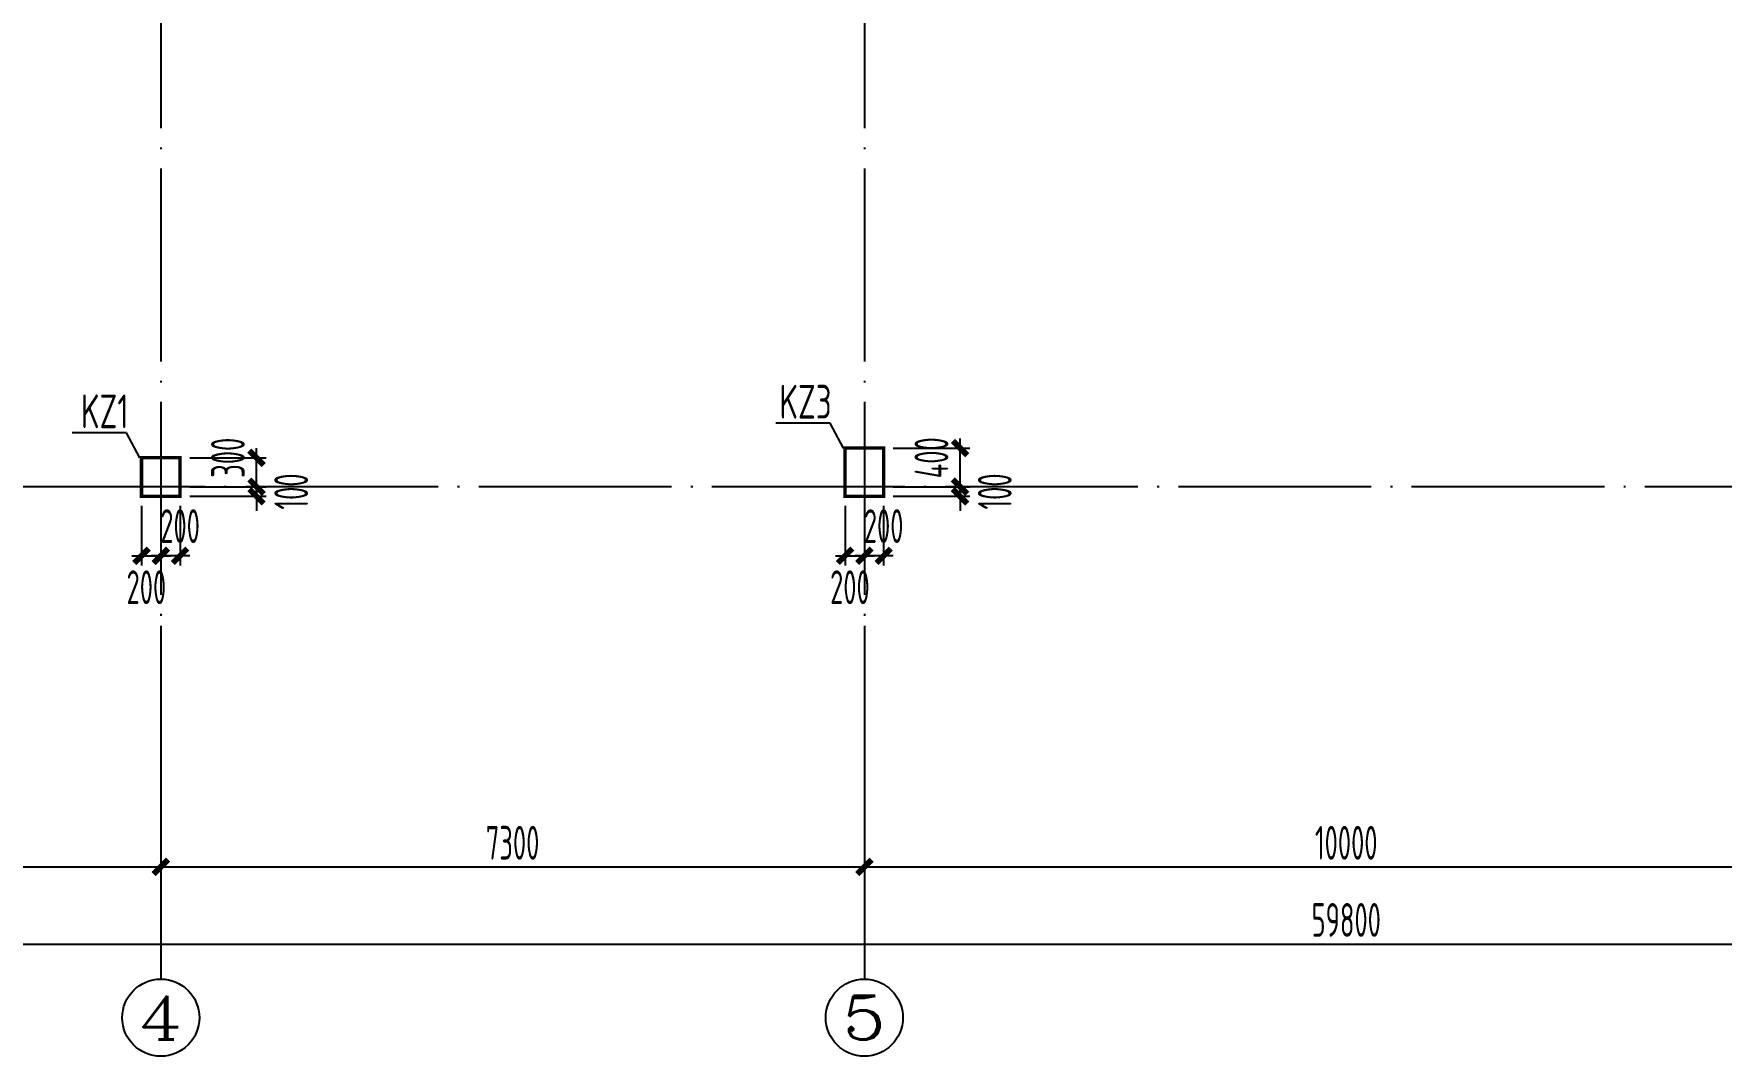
# Model space of a CAD drawing. Extents: x -472319 to -112444, y -516749 to -5704.
# Drawn here: x -400956 to -383447, y -482015 to -471409 of the extents above; entities that cross this region are included whole.
import ezdxf
from ezdxf.enums import TextEntityAlignment as Align

# ---------------------------------------------------------------- set-up
doc = ezdxf.new("R2010")
doc.units = 0
doc.header["$LTSCALE"] = 100
doc.header["$MEASUREMENT"] = 0
doc.linetypes.add('CENTER', pattern=[2, 1.25, -0.25, 0.25, -0.25])
doc.linetypes.add('DOTE', pattern=[2.42, 2, -0.2, 0.02, -0.2])
for name, color, linetype in [('AXIS', 3, 'Continuous'), ('AXIS_TEXT', 7, 'Continuous'), ('DOTE', 1, 'CENTER'), ('TEXT', 7, 'Continuous'), ('填充', 8, 'Continuous'), ('柱', 2, 'Continuous')]:
    doc.layers.add(name, color=color, linetype=linetype)
doc.styles.add('_TCH_AXIS', font='COMPLEX', dxfattribs={"bigfont": 'GBCBIG'})
doc.styles.add('COMPLEX', font='COMPLEX')
doc.styles.add('HZ', font='tssdeng.shx', dxfattribs={"width": 0.6, "height": 350, "bigfont": 'a.shx'})
doc.styles.add('TSSD_Dimension', font='Tssdeng.shx', dxfattribs={"width": 0.7, "bigfont": 'hztxt.shx'})
doc.dimstyles.new('DIMN', dxfattribs={"dimtxt": 350, "dimasz": 150, "dimexe": 100, "dimexo": 100, "dimgap": 75, "dimtad": 1, "dimdec": 0, "dimzin": 0, "dimdsep": 46, "dimtxsty": 'HZ', "dimblk": 'ARCHTICK', "dimcen": 0.09, "dimdle": 100, "dimclrd": 3, "dimclre": 3, "dimclrt": 7, "dimazin": 2, "dimtfac": 1, "dimtdec": 0, "dimtmove": 2, "dimatfit": 3, "dimldrblk": 'ARCHTICK', "dimfxl": 1, "dimtolj": 1, "dimtzin": 0, "dimarcsym": 0})

# ---------------------------------------------------------------- blocks, each defined once
blk = doc.blocks.new('_ArchTick')
at = {"color": 0, "linetype": 'ByBlock', "const_width": 0.4}
blk.add_lwpolyline([(-0.5, -0.5), (0.5, 0.5)], dxfattribs=at)
blk = doc.blocks.new('*D2414')
at = {"layer": 'AXIS', "color": 3, "lineweight": -2, "transparency": 16777216}
for p, q in [((-406938, -477651), (-406938, -480151)), ((-399638, -477651), (-399638, -480151)), ((-407038, -480051), (-399538, -480051))]:
    blk.add_line(p, q, dxfattribs=at)
at = {"layer": 'Defpoints', "color": 0, "transparency": 16777216}
for p in [(-406938, -477551), (-399638, -477551), (-399638, -480051)]:
    blk.add_point(p, dxfattribs=at)
at = {"layer": 'AXIS', "color": 3, "lineweight": -2, "transparency": 16777216, "xscale": 150, "yscale": 150, "zscale": 150, "rotation": 180}
blk.add_blockref('_ArchTick', (-406938, -480051), dxfattribs=at)
at = {"layer": 'AXIS', "color": 3, "lineweight": -2, "transparency": 16777216, "xscale": 150, "yscale": 150, "zscale": 150}
blk.add_blockref('_ArchTick', (-399638, -480051), dxfattribs=at)
at = {"layer": 'AXIS', "color": 7, "transparency": 16777216, "insert": (-403288, -479801), "char_height": 350, "attachment_point": 5, "style": 'HZ'}
blk.add_mtext('\\A1;7300', dxfattribs=at)
blk = doc.blocks.new('*D2415')
at = {"layer": 'AXIS', "color": 3, "lineweight": -2, "transparency": 16777216}
for p, q in [((-399638, -477651), (-399638, -480151)), ((-392338, -477651), (-392338, -480151)), ((-399738, -480051), (-392238, -480051))]:
    blk.add_line(p, q, dxfattribs=at)
at = {"layer": 'Defpoints', "color": 0, "transparency": 16777216}
for p in [(-399638, -477551), (-392338, -477551), (-392338, -480051)]:
    blk.add_point(p, dxfattribs=at)
at = {"layer": 'AXIS', "color": 3, "lineweight": -2, "transparency": 16777216, "xscale": 150, "yscale": 150, "zscale": 150, "rotation": 180}
blk.add_blockref('_ArchTick', (-399638, -480051), dxfattribs=at)
at = {"layer": 'AXIS', "color": 3, "lineweight": -2, "transparency": 16777216, "xscale": 150, "yscale": 150, "zscale": 150}
blk.add_blockref('_ArchTick', (-392338, -480051), dxfattribs=at)
at = {"layer": 'AXIS', "color": 7, "transparency": 16777216, "insert": (-395988, -479801), "char_height": 350, "attachment_point": 5, "style": 'HZ'}
blk.add_mtext('\\A1;7300', dxfattribs=at)
blk = doc.blocks.new('*D2416')
at = {"layer": 'AXIS', "color": 3, "lineweight": -2, "transparency": 16777216}
for p, q in [((-392338, -477651), (-392338, -480151)), ((-382338, -477651), (-382338, -480151)), ((-392438, -480051), (-382238, -480051))]:
    blk.add_line(p, q, dxfattribs=at)
at = {"layer": 'Defpoints', "color": 0, "transparency": 16777216}
for p in [(-392338, -477551), (-382338, -477551), (-382338, -480051)]:
    blk.add_point(p, dxfattribs=at)
at = {"layer": 'AXIS', "color": 3, "lineweight": -2, "transparency": 16777216, "xscale": 150, "yscale": 150, "zscale": 150, "rotation": 180}
blk.add_blockref('_ArchTick', (-392338, -480051), dxfattribs=at)
at = {"layer": 'AXIS', "color": 3, "lineweight": -2, "transparency": 16777216, "xscale": 150, "yscale": 150, "zscale": 150}
blk.add_blockref('_ArchTick', (-382338, -480051), dxfattribs=at)
at = {"layer": 'AXIS', "color": 7, "transparency": 16777216, "insert": (-387338, -479801), "char_height": 350, "attachment_point": 5, "style": 'HZ'}
blk.add_mtext('\\A1;10000', dxfattribs=at)
blk = doc.blocks.new('*D2421')
at = {"layer": 'AXIS', "color": 3, "lineweight": -2, "transparency": 16777216}
for p, q in [((-417238, -477651), (-417238, -480951)), ((-357438, -477651), (-357438, -480951)), ((-417338, -480851), (-357338, -480851))]:
    blk.add_line(p, q, dxfattribs=at)
at = {"layer": 'Defpoints', "color": 0, "transparency": 16777216}
for p in [(-417238, -477551), (-357438, -477551), (-357438, -480851)]:
    blk.add_point(p, dxfattribs=at)
at = {"layer": 'AXIS', "color": 3, "lineweight": -2, "transparency": 16777216, "xscale": 150, "yscale": 150, "zscale": 150, "rotation": 180}
blk.add_blockref('_ArchTick', (-417238, -480851), dxfattribs=at)
at = {"layer": 'AXIS', "color": 3, "lineweight": -2, "transparency": 16777216, "xscale": 150, "yscale": 150, "zscale": 150}
blk.add_blockref('_ArchTick', (-357438, -480851), dxfattribs=at)
at = {"layer": 'AXIS', "color": 7, "transparency": 16777216, "insert": (-387338, -480601), "char_height": 350, "attachment_point": 5, "style": 'HZ'}
blk.add_mtext('\\A1;59800', dxfattribs=at)
blk = doc.blocks.new('_AXISO')
blk.add_circle((0, 0), 0.5)
at = {"layer": 'AXIS_TEXT', "style": 'COMPLEX', "width": 1.041667}
blk.add_attdef('A', text='', height=0.56, dxfattribs=at).set_placement((-0.25, -0.28), (0.25, -0.28), align=Align.FIT)
blk = doc.blocks.new('*D2279')
at = {"layer": 'Defpoints', "color": 0, "transparency": 16777216}
for p in [(-392138, -476107), (-392138, -476207), (-391345, -476207)]:
    blk.add_point(p, dxfattribs=at)
at = {"layer": '填充', "color": 3, "lineweight": -2, "transparency": 16777216}
for p, q in [((-391345, -476107), (-391345, -475957)), ((-392038, -476107), (-391245, -476107)), ((-392038, -476207), (-391245, -476207)), ((-391345, -476107), (-391345, -476207)), ((-391345, -476207), (-391345, -476357))]:
    blk.add_line(p, q, dxfattribs=at)
at = {"layer": '填充', "color": 3, "lineweight": -2, "transparency": 16777216, "xscale": 150, "yscale": 150, "zscale": 150}
for p, rotation in [((-391345, -476107), 270), ((-391345, -476207), 90)]:
    blk.add_blockref('_ArchTick', p, dxfattribs=dict(at, rotation=rotation))
at = {"layer": '填充', "color": 7, "transparency": 16777216, "insert": (-390985, -476157), "char_height": 350, "attachment_point": 5, "rotation": 90, "style": 'HZ'}
blk.add_mtext('\\A1;100', dxfattribs=at)
blk = doc.blocks.new('*D2280')
at = {"layer": 'Defpoints', "color": 0, "transparency": 16777216}
for p in [(-392138, -475707), (-391345, -475707), (-392138, -476107)]:
    blk.add_point(p, dxfattribs=at)
at = {"layer": '填充', "color": 3, "lineweight": -2, "transparency": 16777216}
for p, q in [((-392038, -475707), (-391245, -475707)), ((-391345, -476207), (-391345, -475607)), ((-392038, -476107), (-391245, -476107))]:
    blk.add_line(p, q, dxfattribs=at)
at = {"layer": '填充', "color": 3, "lineweight": -2, "transparency": 16777216, "xscale": 150, "yscale": 150, "zscale": 150}
for p, rotation in [((-391345, -475707), 90), ((-391345, -476107), 270)]:
    blk.add_blockref('_ArchTick', p, dxfattribs=dict(at, rotation=rotation))
at = {"layer": '填充', "color": 7, "transparency": 16777216, "insert": (-391642, -475807), "char_height": 350, "attachment_point": 5, "rotation": 90, "style": 'HZ'}
blk.add_mtext('\\A1;400', dxfattribs=at)
blk = doc.blocks.new('*D2281')
at = {"layer": 'Defpoints', "color": 0, "transparency": 16777216}
for p in [(-392538, -476207), (-392338, -476207), (-392338, -476824)]:
    blk.add_point(p, dxfattribs=at)
at = {"layer": '填充', "color": 3, "lineweight": -2, "transparency": 16777216}
for p, q in [((-392538, -476307), (-392538, -476924)), ((-392338, -476307), (-392338, -476924)), ((-392638, -476824), (-392238, -476824))]:
    blk.add_line(p, q, dxfattribs=at)
at = {"layer": '填充', "color": 3, "lineweight": -2, "transparency": 16777216, "xscale": 150, "yscale": 150, "zscale": 150, "rotation": 180}
blk.add_blockref('_ArchTick', (-392538, -476824), dxfattribs=at)
at = {"layer": '填充', "color": 3, "lineweight": -2, "transparency": 16777216, "xscale": 150, "yscale": 150, "zscale": 150}
blk.add_blockref('_ArchTick', (-392338, -476824), dxfattribs=at)
at = {"layer": '填充', "color": 7, "transparency": 16777216, "insert": (-392488, -477150), "char_height": 350, "attachment_point": 5, "style": 'HZ'}
blk.add_mtext('\\A1;200', dxfattribs=at)
blk = doc.blocks.new('*D2282')
at = {"layer": 'Defpoints', "color": 0, "transparency": 16777216}
for p in [(-392338, -476207), (-392138, -476207), (-392338, -476824)]:
    blk.add_point(p, dxfattribs=at)
at = {"layer": '填充', "color": 3, "lineweight": -2, "transparency": 16777216}
for p, q in [((-392338, -476307), (-392338, -476924)), ((-392138, -476307), (-392138, -476924)), ((-392038, -476824), (-392438, -476824))]:
    blk.add_line(p, q, dxfattribs=at)
at = {"layer": '填充', "color": 3, "lineweight": -2, "transparency": 16777216, "xscale": 150, "yscale": 150, "zscale": 150, "rotation": 180}
blk.add_blockref('_ArchTick', (-392338, -476824), dxfattribs=at)
at = {"layer": '填充', "color": 3, "lineweight": -2, "transparency": 16777216, "xscale": 150, "yscale": 150, "zscale": 150}
blk.add_blockref('_ArchTick', (-392138, -476824), dxfattribs=at)
at = {"layer": '填充', "color": 7, "transparency": 16777216, "insert": (-392138, -476516), "char_height": 350, "attachment_point": 5, "style": 'HZ'}
blk.add_mtext('\\A1;200', dxfattribs=at)
blk = doc.blocks.new('*D2347')
at = {"layer": 'Defpoints', "color": 0, "transparency": 16777216}
for p in [(-399438, -476107), (-399438, -476207), (-398645, -476207)]:
    blk.add_point(p, dxfattribs=at)
at = {"layer": '填充', "color": 3, "lineweight": -2, "transparency": 16777216}
for p, q in [((-398645, -476107), (-398645, -475957)), ((-399338, -476107), (-398545, -476107)), ((-399338, -476207), (-398545, -476207)), ((-398645, -476107), (-398645, -476207)), ((-398645, -476207), (-398645, -476357))]:
    blk.add_line(p, q, dxfattribs=at)
at = {"layer": '填充', "color": 3, "lineweight": -2, "transparency": 16777216, "xscale": 150, "yscale": 150, "zscale": 150}
for p, rotation in [((-398645, -476107), 270), ((-398645, -476207), 90)]:
    blk.add_blockref('_ArchTick', p, dxfattribs=dict(at, rotation=rotation))
at = {"layer": '填充', "color": 7, "transparency": 16777216, "insert": (-398285, -476157), "char_height": 350, "attachment_point": 5, "rotation": 90, "style": 'HZ'}
blk.add_mtext('\\A1;100', dxfattribs=at)
blk = doc.blocks.new('*D2348')
at = {"layer": 'Defpoints', "color": 0, "transparency": 16777216}
for p in [(-399438, -475807), (-398645, -475807), (-399438, -476107)]:
    blk.add_point(p, dxfattribs=at)
at = {"layer": '填充', "color": 3, "lineweight": -2, "transparency": 16777216}
for p, q in [((-398645, -476207), (-398645, -475707)), ((-399338, -475807), (-398545, -475807)), ((-399338, -476107), (-398545, -476107))]:
    blk.add_line(p, q, dxfattribs=at)
at = {"layer": '填充', "color": 3, "lineweight": -2, "transparency": 16777216, "xscale": 150, "yscale": 150, "zscale": 150}
for p, rotation in [((-398645, -475807), 90), ((-398645, -476107), 270)]:
    blk.add_blockref('_ArchTick', p, dxfattribs=dict(at, rotation=rotation))
at = {"layer": '填充', "color": 7, "transparency": 16777216, "insert": (-398942, -475807), "char_height": 350, "attachment_point": 5, "rotation": 90, "style": 'HZ'}
blk.add_mtext('\\A1;300', dxfattribs=at)
blk = doc.blocks.new('*D2349')
at = {"layer": 'Defpoints', "color": 0, "transparency": 16777216}
for p in [(-399838, -476207), (-399638, -476207), (-399638, -476824)]:
    blk.add_point(p, dxfattribs=at)
at = {"layer": '填充', "color": 3, "lineweight": -2, "transparency": 16777216}
for p, q in [((-399838, -476307), (-399838, -476924)), ((-399638, -476307), (-399638, -476924)), ((-399938, -476824), (-399538, -476824))]:
    blk.add_line(p, q, dxfattribs=at)
at = {"layer": '填充', "color": 3, "lineweight": -2, "transparency": 16777216, "xscale": 150, "yscale": 150, "zscale": 150, "rotation": 180}
blk.add_blockref('_ArchTick', (-399838, -476824), dxfattribs=at)
at = {"layer": '填充', "color": 3, "lineweight": -2, "transparency": 16777216, "xscale": 150, "yscale": 150, "zscale": 150}
blk.add_blockref('_ArchTick', (-399638, -476824), dxfattribs=at)
at = {"layer": '填充', "color": 7, "transparency": 16777216, "insert": (-399788, -477150), "char_height": 350, "attachment_point": 5, "style": 'HZ'}
blk.add_mtext('\\A1;200', dxfattribs=at)
blk = doc.blocks.new('*D2350')
at = {"layer": 'Defpoints', "color": 0, "transparency": 16777216}
for p in [(-399638, -476207), (-399438, -476207), (-399638, -476824)]:
    blk.add_point(p, dxfattribs=at)
at = {"layer": '填充', "color": 3, "lineweight": -2, "transparency": 16777216}
for p, q in [((-399638, -476307), (-399638, -476924)), ((-399438, -476307), (-399438, -476924)), ((-399338, -476824), (-399738, -476824))]:
    blk.add_line(p, q, dxfattribs=at)
at = {"layer": '填充', "color": 3, "lineweight": -2, "transparency": 16777216, "xscale": 150, "yscale": 150, "zscale": 150, "rotation": 180}
blk.add_blockref('_ArchTick', (-399638, -476824), dxfattribs=at)
at = {"layer": '填充', "color": 3, "lineweight": -2, "transparency": 16777216, "xscale": 150, "yscale": 150, "zscale": 150}
blk.add_blockref('_ArchTick', (-399438, -476824), dxfattribs=at)
at = {"layer": '填充', "color": 7, "transparency": 16777216, "insert": (-399438, -476516), "char_height": 350, "attachment_point": 5, "style": 'HZ'}
blk.add_mtext('\\A1;200', dxfattribs=at)

msp = doc.modelspace()

# ---------------------------------------------------------------- linework, layer by layer
at = {"layer": 'AXIS'}
for p, q in [((-399638.328, -477550.782), (-399638.328, -481215.078)), ((-392338.328, -477550.782), (-392338.328, -481215.078))]:
    msp.add_line(p, q, dxfattribs=at)
at = {"layer": 'DOTE', "linetype": 'DOTE', "ltscale": 10}
for p, q in [((-399638.328, -458287.242), (-399638.328, -477550.782)), ((-392338.328, -458287.242), (-392338.328, -477550.782)), ((-355619.518, -476106.89), (-418912.147, -476106.89))]:
    msp.add_line(p, q, dxfattribs=at)
at = {"layer": 'TEXT'}
for p, q in [((-399992.657, -475548.98), (-400557.112, -475548.98)), ((-399854.157, -475806.89), (-399992.657, -475548.98)), ((-392692.657, -475448.98), (-393257.112, -475448.98)), ((-392554.157, -475706.89), (-392692.657, -475448.98))]:
    msp.add_line(p, q, dxfattribs=at)
at = {"layer": '柱', "const_width": 35}
for points in [[(-392538.328, -476206.89), (-392138.328, -476206.89), (-392138.328, -475706.89), (-392538.328, -475706.89)], [(-399838.328, -476206.89), (-399438.328, -476206.89), (-399438.328, -475806.89), (-399838.328, -475806.89)]]:
    msp.add_lwpolyline(points, close=True, dxfattribs=at)

# ---------------------------------------------------------------- block references
at = {"layer": 'AXIS'}
ref = msp.add_blockref('_AXISO', (-399638.328, -481615.078), dxfattribs=dict(at, xscale=800, yscale=800, zscale=800))
ref.add_attrib('A', '4', dxfattribs={"layer": 'AXIS_TEXT', "height": 452.548, "style": '_TCH_AXIS', "width": 1.3125}).set_placement((-399864.602, -481841.352), (-399412.054, -481841.352), align=Align.FIT)
ref = msp.add_blockref('_AXISO', (-392338.328, -481615.078), dxfattribs=dict(at, xscale=800, yscale=800, zscale=800))
ref.add_attrib('A', '5', dxfattribs={"layer": 'AXIS_TEXT', "height": 452.548, "style": '_TCH_AXIS', "width": 1.5}).set_placement((-392564.602, -481841.352), (-392112.054, -481841.352), align=Align.FIT)

# ---------------------------------------------------------------- texts
at = {"layer": 'TEXT', "style": 'TSSD_Dimension', "width": 0.7}
for s, p in [('KZ1', (-400466.78, -475500.789)), ('KZ3', (-393219.78, -475400.789))]:
    msp.add_text(s, height=350, dxfattribs=at).set_placement(p)

# ---------------------------------------------------------------- dimensions: what is measured, and where the dimension line sits
at = {"layer": 'AXIS'}
for p1, p2, distance, picture, middle in [((-417238.328, -477550.782), (-357438.328, -477550.782), -3300, '*D2421', (-387338.328, -480600.782)), ((-406938.328, -477550.782), (-399638.328, -477550.782), -2500, '*D2414', (-403288.328, -479800.782)), ((-399638.328, -477550.782), (-392338.328, -477550.782), -2500, '*D2415', (-395988.328, -479800.782)), ((-392338.328, -477550.782), (-382338.328, -477550.782), -2500, '*D2416', (-387338.328, -479800.782))]:
    dim = msp.add_aligned_dim(p1=p1, p2=p2, distance=distance, dimstyle='DIMN', dxfattribs=at)
    dim.commit()
    dim.dimension.update_dxf_attribs({"geometry": picture, "text_midpoint": middle})
at = {"layer": '填充', "color": 7}
for base, p1, p2, picture, middle in [((-398645, -475806.89), (-399438.328, -476106.89), (-399438.328, -475806.89), '*D2348', (-398941.664, -475806.89)), ((-391345, -475706.89), (-392138.328, -476106.89), (-392138.328, -475706.89), '*D2280', (-391641.664, -475806.89)), ((-398645, -476206.89), (-399438.328, -476106.89), (-399438.328, -476206.89), '*D2347', (-398285.5, -476156.89)), ((-391345, -476206.89), (-392138.328, -476106.89), (-392138.328, -476206.89), '*D2279', (-390985.5, -476156.89))]:
    dim = msp.add_linear_dim(base=base, p1=p1, p2=p2, angle=90, dimstyle='DIMN', override={"dimfxl": 100}, dxfattribs=at)
    dim.commit()
    dim.dimension.update_dxf_attribs({"geometry": picture, "text_midpoint": middle, "dimtype": 160})
for base, p1, p2, picture, middle in [((-399638.328, -476824), (-399838.328, -476206.89), (-399638.328, -476206.89), '*D2349', (-399788.328, -477150)), ((-399638.328, -476824), (-399438.328, -476206.89), (-399638.328, -476206.89), '*D2350', (-399438.328, -476516)), ((-392338.328, -476824), (-392538.328, -476206.89), (-392338.328, -476206.89), '*D2281', (-392488.328, -477150)), ((-392338.328, -476824), (-392138.328, -476206.89), (-392338.328, -476206.89), '*D2282', (-392138.328, -476516))]:
    dim = msp.add_linear_dim(base=base, p1=p1, p2=p2, dimstyle='DIMN', override={"dimfxl": 100}, dxfattribs=at)
    dim.commit()
    dim.dimension.update_dxf_attribs({"geometry": picture, "text_midpoint": middle, "dimtype": 160})

doc.saveas('drawing.dxf')
